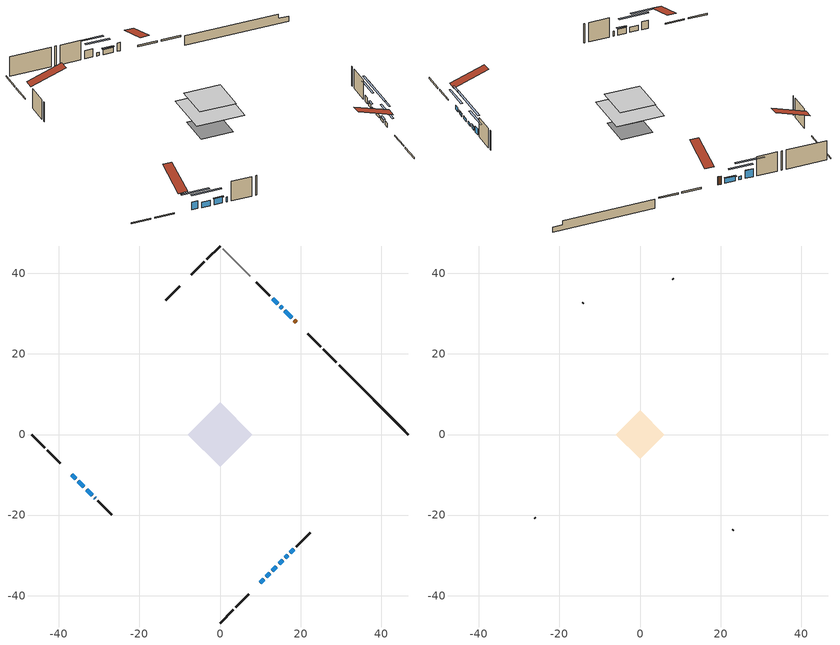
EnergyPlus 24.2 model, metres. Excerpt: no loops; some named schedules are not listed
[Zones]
conditioned space
 floor outside (Floor1 construction): -2.69,0 0,2.69 2.69,0 0,-2.69 z0.61
 floor adiabatic (AdiabaticFloorConstruction): -8.01,0 0,8.01 8.01,0 0,-8.01 z3.05
 floor foundation (Slab1 construction): -5.33,0 0,5.33 5.33,0 0,-5.33 z-1.71
 wall outside (RimJoist1 construction): 0,-46.8 3.23,-43.57 / -46.8,0 -43.57,-3.23 / 0,46.8 -3.23,43.57 / 28.92,17.88 25.69,21.11 z0.61:0.91
 wall outside (RimJoist2 construction): 3.89,-42.91 7.11,-39.69 / -42.91,-3.89 -39.69,-7.11 / -3.89,42.91 -7.11,39.69 / 25.04,21.76 21.81,24.99 z0.61:0.91
 wall outside (AdiabaticWallConstruction 1): 18.96,27.84 18.44,28.36 z0.61:2.64
 wall outside (AdiabaticWallConstruction): 17.78,29.02 16.09,30.71 z0.61:1.81; 9.96,-36.84 10.81,-35.99 z0.61:1.63; -36.84,-9.96 -35.8,-11 z0.61:2.57; 11.46,-35.34 12.33,-34.47 / 12.98,-33.82 14.01,-32.79 / 14.66,-32.14 15.53,-31.27 z0.61:1.27; 16.18,-30.62 16.79,-30.01 / 15.44,31.36 15,31.8 z0.61:1.47; -35.14,-11.66 -33.78,-13.02 z0.61:1.91; -33.12,-13.68 -31.76,-15.05 z0.61:2.08; -31.1,-15.7 -30.95,-15.85 z0.61:1.83; 14.35,32.45 13.06,33.74 z0.61:2.64; 17.45,-29.35 18.26,-28.54 z0.61:2.11
 wall outside (Wall1 construction): 18.91,-27.89 22.37,-24.44 / -30.3,-16.5 -26.85,-19.95 / -9.96,36.84 -13.41,33.39 / 12.4,34.4 8.95,37.85 z0.61:5.49
 wall foundation (FoundationWall1 construction): 29.58,17.22,-1.71 29.58,17.22,0.61 45.08,1.72,0.61 45.08,1.72,-0.45 46.8,0,-0.45 46.8,0,-1.71
 wall adiabatic (Wall4 construction): 7.45,39.35 0.66,46.14 z0.61:5.49
 window (WindowConstruction): 17.78,29.02 16.09,30.71 z0.61:1.8
 window (WindowConstruction 7): 9.96,-36.84 10.81,-35.99 z0.61:1.62
 window (WindowConstruction 8): -36.84,-9.96 -35.8,-11 z0.61:2.57
 window (WindowConstruction 10): 11.46,-35.34 12.33,-34.48 z0.61:1.27
 window (WindowConstruction 11): 12.98,-33.82 14.01,-32.79 z0.61:1.27
 window (WindowConstruction 12): 14.66,-32.14 15.53,-31.28 z0.61:1.27
 window (WindowConstruction 1): 16.18,-30.62 16.79,-30.01 z0.61:1.47
 window (WindowConstruction 2): -35.14,-11.66 -33.78,-13.02 z0.61:1.91
 window (WindowConstruction 3): -33.12,-13.68 -31.76,-15.04 z0.61:2.08
 window (WindowConstruction 9): -31.1,-15.7 -30.95,-15.85 z0.61:1.83
 window (WindowConstruction 4): 15.44,31.36 15.01,31.79 z0.61:1.47
 window (WindowConstruction 5): 14.35,32.45 13.06,33.74 z0.61:2.64
 window (WindowConstruction 6): 17.45,-29.35 18.26,-28.54 z0.61:2.11
 door (Door): 18.96,27.84 18.44,28.36 z0.61:2.64
 ceiling adiabatic (AdiabaticFloorConstruction): 0,-8.01 8.01,0 0,8.01 -8.01,0 z3.05
attic - vented
 floor to conditioned space (Floor2 construction Reversed): -5.98,0 0,5.98 5.98,0 0,-5.98 z5.49
 wall outside (Wall3 construction): 23.02,-23.78 23.2,-23.6 / -26.19,-20.61 -26.01,-20.79 / -14.07,32.73 -14.25,32.55 / 8.29,38.51 8.11,38.69 z0.61:5.49
 roof outside (Roof1 construction): 9.3,-37.5,5.49 3.48,-31.68,8.23 1.95,-33.21,8.23 7.77,-39.03,5.49; -37.5,-9.3,5.49 -31.68,-3.48,8.23 -33.21,-1.95,8.23 -39.03,-7.77,5.49; -9.3,37.5,5.49 -3.48,31.68,8.23 -1.95,33.21,8.23 -7.77,39.03,5.49; 19.62,27.18,5.49 13.8,21.36,8.23 15.33,19.83,8.23 21.15,25.65,5.49
shading: 15.95,30.85 17.93,28.87 18.22,29.17 16.24,31.14 z2.01; 12.63,-34.17 8.14,-38.66 8.43,-38.95 12.92,-34.46 z4.2; -33.97,-12.83 -38.66,-8.14 -38.95,-8.43 -34.27,-13.12 z5.15; 12.47,-34.33 11.32,-35.48 11.61,-35.77 12.76,-34.62 z1.47; 17.51,-29.29 9.48,-37.32 9.77,-37.62 17.8,-29.58 z6.23; 19.03,-27.77 11.16,-35.64 11.45,-35.93 19.32,-28.06 z6.23; 16.93,-29.87 16.04,-30.76 16.33,-31.05 17.23,-30.16 z1.67; -31.95,-14.85 -36.96,-9.84 -37.26,-10.13 -32.24,-15.14 z4.48; -31.61,-15.19 -33.26,-13.54 -33.55,-13.83 -31.9,-15.48 z2.28; 13.18,33.62 17.26,29.54 17.55,29.83 13.47,33.91 z4.05; 11.23,35.57 16.17,30.63 16.46,30.92 11.52,35.86 z5.22; 20.08,-26.72 15.63,-31.17 15.92,-31.47 20.37,-27.01 z4.69
[Building]
Building 1: Terrain=Suburbs
[Site:Location]
Montreal Intl AP_QC: Latitude {deg}=45.47; Longitude {deg}=-73.74; Time Zone {hr}=-5; Elevation {m}=36; Keep Site Location Information=Yes
[Site:GroundTemperature:Shallow]
2.07863, -0.316383, -0.508184, 0.628371, 5.19101, 9.73239, 13.6695, 16.1636, 16.3755, 14.347, 10.5102, 6.10817
[Site:WaterMainsTemperature]
Calculation Method=Schedule; Temperature Schedule=mains temperature schedule
[Material] Roughness=Rough; Thermal Absorptance=0.9
Name | Thickness {m} | Conductivity {W/m-K} | Density {kg/m3} | Specific Heat {J/kg-K} | Solar Absorptance | Visible Absorptance
asphalt or fiberglass shingles | 0.00635 | 0.162714 | 1121.4 | 1465.45 | 0.4 | 0.4
ceiling loosefill ins | 0.0846667 | 0.0480833 | 16.02 | 1046.75 | 0.7 | 0.7
ceiling stud and cavity | 0.1397 | 0.104943 | 65.682 | 1177.47 | 0.7 | 0.7
concrete 4.0 in. | 0.1016 | 1.803125 | 2242.8 | 837.4 | 0.7 | 0.7
concrete 8.0 in. | 0.2032 | 1.803125 | 2242.8 | 837.4 | 0.7 | 0.7
door material | 0.04445 | 0.0451087 | 512.64 | 1214.23 | 0.7 | 0.7
exterior vertical ins | 0.0975099 | 0.029427 | 32.04 | 1214.23 | 0.7 | 0.7
floor covering | 0.0127 | 0.0433444 | 54.468 | 1339.84 | 0.6 | 0.6
floor rigid ins; rim joist rigid ins; wall rigid ins | 0.051816 | 0.029427 | 32.04 | 1214.23 | 0.7 | 0.7
floor rigid ins 1; wall rigid ins 2 | 0.512978 | 0.029427 | 32.04 | 1214.23 | 0.7 | 0.7
floor stud and cavity | 0.1397 | 0.0776907 | 92.3553 | 1139.71 | 0.7 | 0.7
floor stud and cavity 1 | 0.1397 | 1.75129 | 37.0049 | 1207.88 | 0.7 | 0.7
furniture material conditioned space 1 | 0.1524 | 0.115458 | 640.8 | 1214.23 | 0.6 | 0.6
gypsum board | 0.0127 | 0.160291 | 801 | 837.4 | 0.6 | 0.6
gypsum board 1 | 0.0127 | 0.160291 | 801 | 837.4 | 0.7 | 0.7
osb sheathing 0.5 in. | 0.0127 | 0.115458 | 512.64 | 1214.23 | 0.7 | 0.7
osb sheathing 0.75 in. | 0.01905 | 0.115458 | 512.64 | 1214.23 | 0.7 | 0.7
osb sheathing 2.0 in. | 0.0508 | 0.115458 | 512.64 | 1214.23 | 0.7 | 0.7
rim joist stud and cavity | 0.0508 | 0.270689 | 125.044 | 1163.47 | 0.6 | 0.6
rim joist stud and cavity 1 | 0.0508 | 0.0344856 | 125.044 | 1163.47 | 0.6 | 0.6
wall rigid ins 1 | 0.051816 | 0.029427 | 32.04 | 1214.23 | 0.4 | 0.4
wall stud and cavity | 0.1397 | 0.175142 | 139.0536 | 1170.24 | 0.7 | 0.7
wall stud and cavity 1 | 0.0889 | 6.9971 | 50.32683 | 1063.81 | 0.6 | 0.6
wall stud and cavity 2 | 0.1397 | 0.145431 | 139.0536 | 1170.24 | 0.7 | 0.7
wall stud and cavity 3 | 0.0889 | 0.380278 | 52.3479 | 1209.89 | 0.7 | 0.7
wall stud and cavity 4 | 0.0889 | 0.391764 | 83.0341 | 1211.67 | 0.7 | 0.7
wood siding | 0.0254 | 0.102417 | 544.68 | 1172.36 | 0.4 | 0.4
wood siding 1 | 0.00254 | 0.102417 | 544.68 | 1172.36 | 0.4 | 0.4
wood siding 2; wood siding 3; wood siding 4 | 0.0254 | 0.102417 | 544.68 | 1172.36 | 0.7 | 0.7
[WindowMaterial:SimpleGlazingSystem]
Name | U-Factor {W/m2-K} | Solar Heat Gain Coefficient
WindowMaterial | 2.27631 | 0.37
WindowMaterial 1 | 2.44381 | 0.33
WindowMaterial 10 | 2.393277 | 0.34
WindowMaterial 11 | 2.35523 | 0.35
WindowMaterial 2 | 1.67955 | 0.42
WindowMaterial 3 | 1.66252 | 0.42
WindowMaterial 4 | 2.51195 | 0.31
WindowMaterial 5 | 2.97584 | 0.59
WindowMaterial 6 | 2.21896 | 0.39
WindowMaterial 7 | 2.303 | 0.36
WindowMaterial 8 | 1.66138 | 0.42
WindowMaterial 9 | 2.73225 | 0.54
[Construction]
AdiabaticFloorConstruction: floor stud and cavity 1, floor rigid ins 1, osb sheathing 0.75 in., floor covering
AdiabaticWallConstruction: wood siding 3, wall rigid ins 2, wall stud and cavity 3, gypsum board
AdiabaticWallConstruction 1: wood siding 4, wall rigid ins 2, wall stud and cavity 3, gypsum board
Door: door material
Floor1 construction: floor stud and cavity, floor rigid ins, osb sheathing 0.75 in., floor covering
Floor2 construction Reversed: gypsum board, ceiling stud and cavity, ceiling loosefill ins
FoundationWall1 construction: concrete 8.0 in., gypsum board 1
furniture construction conditioned space 1: furniture material conditioned space 1
PartitionWallConstruction: gypsum board, wall stud and cavity 4, gypsum board
RimJoist1 construction: wood siding 2, rim joist rigid ins, osb sheathing 2.0 in., rim joist stud and cavity
RimJoist2 construction: wood siding 2, rim joist rigid ins, osb sheathing 2.0 in., rim joist stud and cavity 1
Roof1 construction: asphalt or fiberglass shingles
Slab1 construction: concrete 4.0 in.
Wall1 construction: wood siding, wall rigid ins, osb sheathing 0.5 in., wall stud and cavity, gypsum board
Wall3 construction: wood siding 1, wall stud and cavity 1
Wall4 construction: wall rigid ins 1, osb sheathing 0.5 in., wall stud and cavity 2, gypsum board
WindowConstruction: WindowMaterial
WindowConstruction 1: WindowMaterial 1
WindowConstruction 10; WindowConstruction 12: WindowMaterial 10
WindowConstruction 11: WindowMaterial 11
WindowConstruction 2: WindowMaterial 2
WindowConstruction 3: WindowMaterial 3
WindowConstruction 4: WindowMaterial 4
WindowConstruction 5: WindowMaterial 5
WindowConstruction 6: WindowMaterial 6
WindowConstruction 7: WindowMaterial 7
WindowConstruction 8: WindowMaterial 8
WindowConstruction 9: WindowMaterial 9
[Zone] Multiplier=1; Part of Total Floor Area=Yes
Name | Volume {m3}
attic - vented | 31.8044
conditioned space | 466.3
[Space]
Name | Zone | Volume {m3}
attic - vented 1 | attic - vented | 31.8044
conditioned space 1 | conditioned space | 466.3
[ZoneInfiltration:EffectiveLeakageArea]
infil attic - vented 1: Zone or Space=attic - vented 1; Schedule=Always On Discrete; Effective Air Leakage Area {cm2}=2856.4; Stack Coefficient=0.000529908; Wind Coefficient=1.55532e-05
[ZoneMixing]
whole house fan mix: Zone or Space=attic - vented; Schedule=Always On Continuous; Design Flow Rate Calculation Method=Flow/Zone; Design Flow Rate {m3/s}=0; Source Zone or Space=conditioned space
[SurfaceProperty:ExposedFoundationPerimeter]
Slab1: Exposed Perimeter Calculation Method=TotalExposedPerimeter; Total Exposed Perimeter {m}=24.354
[InternalMass] Zone or ZoneList=conditioned space; Space or SpaceList=conditioned space 1
Name | Construction | Surface Area {m2}
furniture mass conditioned space 1 | furniture construction conditioned space 1 | 79.8881
partition wall mass | PartitionWallConstruction | 199.72
[Lights]
interior lighting: Zone or ZoneList or Space or SpaceList=conditioned space 1; Schedule=interior lighting schedule; Design Level Calculation Method=LightingLevel; Lighting Level {W}=343.2; Return Air Fraction=0; Fraction Radiant=0.6; Fraction Visible=0.2; Fraction Replaceable=1
[People]
occupants: Zone or ZoneList or Space or SpaceList=conditioned space 1; Number of People Schedule=occupants schedule; Number of People Calculation Method=People; Number of People=3; Fraction Radiant=0.314171; Sensible Heat Fraction=0.56303; Activity Level Schedule=occupants activity schedule; Carbon Dioxide Generation Rate {m3/s-W}=0; Enable ASHRAE 55 Comfort Warnings=No; Mean Radiant Temperature Calculation Type=EnclosureAveraged
[ElectricEquipment] Zone or ZoneList or Space or SpaceList=conditioned space 1; Design Level Calculation Method=EquipmentLevel
Name | Schedule | Design Level {W} | Fraction Latent | Fraction Radiant | Fraction Lost
clothes dryer | clothes dryer schedule | 140.772 | 0.015 | 0.081 | 0.85
clothes washer | clothes washer schedule | 32.1985 | 0.03 | 0.162 | 0.7
cooking range | cooking range schedule | 208.969 | 0.08 | 0.432 | 0.2
dishwasher | dishwasher schedule | 66.8632 | 0.3 | 0.18 | 0.4
fridge | fridge schedule | 72.9452 | 0 | 0.6 | 0
mech vent bath fan 0 | mech vent bath fan 0 schedule | 50.2 | 0 | 0 | 1
mech vent house fan | mech vent house fan schedule | 0.95 | 0 | 0 | 1
mech vent house fan cfis | mech vent house fan cfis schedule | 0 | 0 | 0 | 0
mech vent range fan 0 | mech vent range fan 0 schedule | 57 | 0 | 0 | 1
misc plug loads | misc plug loads schedule | 494.7 | 0.045 | 0.513 | 0.1
whole house fan | Always On Discrete | 0 | 0 | 0 | 1
[OtherEquipment] Zone or ZoneList or Space or SpaceList=conditioned space 1; Design Level Calculation Method=EquipmentLevel
Name | Fuel Type | Schedule | Design Level {W} | Fraction Latent | Fraction Radiant | Fraction Lost
clothes dryer 1 | Electricity | clothes dryer schedule | 0 | 0.015 | 0.081 | 0.85
cooking range 1 | Electricity | cooking range schedule | 0 | 0.08 | 0.432 | 0.2
general water use latent | None | general water use schedule | 59.3978 | 1 | 0 | 0
general water use sensible | None | general water use schedule | -58.539 | 0 | 0.6 | 0
mech vent house fan latent load | None | Always On Discrete | 0 | 1 | 0 | 0
mech vent house fan sensible load | None | Always On Discrete | 0 | 0 | 0 | 0
water heater energy adjustment1 | Electricity | Always On Discrete | 0.01 | 0 | 0 | 1
[ZoneInfiltration:DesignFlowRate] Zone or ZoneList or Space or SpaceList=conditioned space 1; Schedule=Always On Discrete; Design Flow Rate Calculation Method=Flow/Zone; Design Flow Rate {m3/s}=0
infil flow; natural vent flow; whole house fan flow
[Foundation:Kiva]
Foundation Kiva 1: Initial Indoor Air Temperature {C}=18; Wall Height Above Grade {m}=0.609996; Wall Depth Below Slab {m}=0.2032; Custom Block Material Name 1=exterior vertical ins; Custom Block Depth 1 {m}=2.31999; Custom Block X Position 1 {m}=0.2159; Custom Block Z Position 1 {m}=0
[Foundation:Kiva:Settings]
Soil Conductivity {W/m-K}=0.849921; Soil Density {kg/m3}=1842.3; Soil Specific Heat {J/kg-K}=418.7; Ground Solar Absorptivity=0.9; Ground Thermal Absorptivity=0.9; Ground Surface Roughness {m}=0.03; Far-Field Width {m}=40; Deep-Ground Boundary Condition=ZeroFlux; Deep-Ground Depth {m}=40; Minimum Cell Dimension {m}=0.2; Maximum Cell Growth Coefficient=3; Simulation Timestep=Timestep
[Exterior:Lights]
exterior lighting: Schedule=exterior lighting schedule; Design Level {W}=75.6
[Schedule:Constant]
Name | Hourly Value
Always On Continuous; mech vent house fan schedule; mech vent house fan cfis schedule; Always On Discrete | 1
occupants activity schedule | 117.228
fridge schedule | 0
[Schedule:Week:Daily]
interior lighting schedule Week Rule - Jan1-Jan27: interior lighting schedule day, interior lighting schedule day, interior lighting schedule day, interior lighting schedule day, interior lighting schedule day, interior lighting schedule day, interior lighting schedule day, interior lighting schedule default day, interior lighting schedule default day, interior lighting schedule default day, interior lighting schedule default day, interior lighting schedule default day
interior lighting schedule Week Rule - Jan28-Feb3: interior lighting schedule day, interior lighting schedule day, interior lighting schedule day, interior lighting schedule day, interior lighting schedule day 1, interior lighting schedule day 1, interior lighting schedule day 1, interior lighting schedule default day, interior lighting schedule default day, interior lighting schedule default day, interior lighting schedule default day, interior lighting schedule default day
interior lighting schedule Week Rule - Feb4-Feb24: interior lighting schedule day 1, interior lighting schedule day 1, interior lighting schedule day 1, interior lighting schedule day 1, interior lighting schedule day 1, interior lighting schedule day 1, interior lighting schedule day 1, interior lighting schedule default day, interior lighting schedule default day, interior lighting schedule default day, interior lighting schedule default day, interior lighting schedule default day
interior lighting schedule Week Rule - Feb25-Mar3: interior lighting schedule day 1, interior lighting schedule day 1, interior lighting schedule day 1, interior lighting schedule day 1, interior lighting schedule day 2, interior lighting schedule day 2, interior lighting schedule day 2, interior lighting schedule default day, interior lighting schedule default day, interior lighting schedule default day, interior lighting schedule default day, interior lighting schedule default day
interior lighting schedule Week Rule - Mar4-Mar31: interior lighting schedule day 2, interior lighting schedule day 2, interior lighting schedule day 2, interior lighting schedule day 2, interior lighting schedule day 2, interior lighting schedule day 2, interior lighting schedule day 2, interior lighting schedule default day, interior lighting schedule default day, interior lighting schedule default day, interior lighting schedule default day, interior lighting schedule default day
interior lighting schedule Week Rule - Apr1-Apr28: interior lighting schedule day 3, interior lighting schedule day 3, interior lighting schedule day 3, interior lighting schedule day 3, interior lighting schedule day 3, interior lighting schedule day 3, interior lighting schedule day 3, interior lighting schedule default day, interior lighting schedule default day, interior lighting schedule default day, interior lighting schedule default day, interior lighting schedule default day
interior lighting schedule Week Rule - Apr29-May5: interior lighting schedule day 3, interior lighting schedule day 3, interior lighting schedule day 4, interior lighting schedule day 4, interior lighting schedule day 4, interior lighting schedule day 4, interior lighting schedule day 4, interior lighting schedule default day, interior lighting schedule default day, interior lighting schedule default day, interior lighting schedule default day, interior lighting schedule default day
interior lighting schedule Week Rule - May6-May26: interior lighting schedule day 4, interior lighting schedule day 4, interior lighting schedule day 4, interior lighting schedule day 4, interior lighting schedule day 4, interior lighting schedule day 4, interior lighting schedule day 4, interior lighting schedule default day, interior lighting schedule default day, interior lighting schedule default day, interior lighting schedule default day, interior lighting schedule default day
interior lighting schedule Week Rule - May27-Jun2: interior lighting schedule day 4, interior lighting schedule day 4, interior lighting schedule day 4, interior lighting schedule day 4, interior lighting schedule day 4, interior lighting schedule day 5, interior lighting schedule day 5, interior lighting schedule default day, interior lighting schedule default day, interior lighting schedule default day, interior lighting schedule default day, interior lighting schedule default day
interior lighting schedule Week Rule - Jun3-Jun30: interior lighting schedule day 5, interior lighting schedule day 5, interior lighting schedule day 5, interior lighting schedule day 5, interior lighting schedule day 5, interior lighting schedule day 5, interior lighting schedule day 5, interior lighting schedule default day, interior lighting schedule default day, interior lighting schedule default day, interior lighting schedule default day, interior lighting schedule default day
interior lighting schedule Week Rule - Jul1-Jul28: interior lighting schedule day 6, interior lighting schedule day 6, interior lighting schedule day 6, interior lighting schedule day 6, interior lighting schedule day 6, interior lighting schedule day 6, interior lighting schedule day 6, interior lighting schedule default day, interior lighting schedule default day, interior lighting schedule default day, interior lighting schedule default day, interior lighting schedule default day
interior lighting schedule Week Rule - Jul29-Aug4: interior lighting schedule day 6, interior lighting schedule day 6, interior lighting schedule day 6, interior lighting schedule day 7, interior lighting schedule day 7, interior lighting schedule day 7, interior lighting schedule day 7, interior lighting schedule default day, interior lighting schedule default day, interior lighting schedule default day, interior lighting schedule default day, interior lighting schedule default day
interior lighting schedule Week Rule - Aug5-Aug25: interior lighting schedule day 7, interior lighting schedule day 7, interior lighting schedule day 7, interior lighting schedule day 7, interior lighting schedule day 7, interior lighting schedule day 7, interior lighting schedule day 7, interior lighting schedule default day, interior lighting schedule default day, interior lighting schedule default day, interior lighting schedule default day, interior lighting schedule default day
interior lighting schedule Week Rule - Aug26-Sep1: interior lighting schedule day 7, interior lighting schedule day 7, interior lighting schedule day 7, interior lighting schedule day 7, interior lighting schedule day 7, interior lighting schedule day 7, interior lighting schedule day 8, interior lighting schedule default day, interior lighting schedule default day, interior lighting schedule default day, interior lighting schedule default day, interior lighting schedule default day
interior lighting schedule Week Rule - Sep2-Sep29: interior lighting schedule day 8, interior lighting schedule day 8, interior lighting schedule day 8, interior lighting schedule day 8, interior lighting schedule day 8, interior lighting schedule day 8, interior lighting schedule day 8, interior lighting schedule default day, interior lighting schedule default day, interior lighting schedule default day, interior lighting schedule default day, interior lighting schedule default day
interior lighting schedule Week Rule - Sep30-Oct6: interior lighting schedule day 8, interior lighting schedule day 9, interior lighting schedule day 9, interior lighting schedule day 9, interior lighting schedule day 9, interior lighting schedule day 9, interior lighting schedule day 9, interior lighting schedule default day, interior lighting schedule default day, interior lighting schedule default day, interior lighting schedule default day, interior lighting schedule default day
interior lighting schedule Week Rule - Oct7-Oct27: interior lighting schedule day 9, interior lighting schedule day 9, interior lighting schedule day 9, interior lighting schedule day 9, interior lighting schedule day 9, interior lighting schedule day 9, interior lighting schedule day 9, interior lighting schedule default day, interior lighting schedule default day, interior lighting schedule default day, interior lighting schedule default day, interior lighting schedule default day
interior lighting schedule Week Rule - Oct28-Nov3: interior lighting schedule day 9, interior lighting schedule day 9, interior lighting schedule day 9, interior lighting schedule day 9, interior lighting schedule day 10, interior lighting schedule day 10, interior lighting schedule day 10, interior lighting schedule default day, interior lighting schedule default day, interior lighting schedule default day, interior lighting schedule default day, interior lighting schedule default day
interior lighting schedule Week Rule - Nov4-Nov24: interior lighting schedule day 10, interior lighting schedule day 10, interior lighting schedule day 10, interior lighting schedule day 10, interior lighting schedule day 10, interior lighting schedule day 10, interior lighting schedule day 10, interior lighting schedule default day, interior lighting schedule default day, interior lighting schedule default day, interior lighting schedule default day, interior lighting schedule default day
interior lighting schedule Week Rule - Nov25-Dec1: interior lighting schedule day 10, interior lighting schedule day 10, interior lighting schedule day 10, interior lighting schedule day 10, interior lighting schedule day 10, interior lighting schedule day 10, interior lighting schedule day 11, interior lighting schedule default day, interior lighting schedule default day, interior lighting schedule default day, interior lighting schedule default day, interior lighting schedule default day
interior lighting schedule Week Rule - Dec2-Dec31: interior lighting schedule day 11, interior lighting schedule day 11, interior lighting schedule day 11, interior lighting schedule day 11, interior lighting schedule day 11, interior lighting schedule day 11, interior lighting schedule day 11, interior lighting schedule default day, interior lighting schedule default day, interior lighting schedule default day, interior lighting schedule default day, interior lighting schedule default day
occupants schedule Week Rule - Jan1-Dec31: occupants schedule day, occupants schedule day, occupants schedule day, occupants schedule day, occupants schedule day, occupants schedule day, occupants schedule day, occupants schedule default day, occupants schedule default day, occupants schedule default day, occupants schedule default day, occupants schedule default day
clothes dryer schedule Week Rule - Jan1-Dec31: clothes dryer schedule day, clothes dryer schedule day, clothes dryer schedule day, clothes dryer schedule day, clothes dryer schedule day, clothes dryer schedule day, clothes dryer schedule day, clothes dryer schedule default day, clothes dryer schedule default day, clothes dryer schedule default day, clothes dryer schedule default day, clothes dryer schedule default day
clothes washer schedule Week Rule - Jan1-Dec31: clothes washer schedule day, clothes washer schedule day, clothes washer schedule day, clothes washer schedule day, clothes washer schedule day, clothes washer schedule day, clothes washer schedule day, clothes washer schedule default day, clothes washer schedule default day, clothes washer schedule default day, clothes washer schedule default day, clothes washer schedule default day
cooking range schedule Week Rule - Jan1-Dec31: cooking range schedule day, cooking range schedule day, cooking range schedule day, cooking range schedule day, cooking range schedule day, cooking range schedule day, cooking range schedule day, cooking range schedule default day, cooking range schedule default day, cooking range schedule default day, cooking range schedule default day, cooking range schedule default day
dishwasher schedule Week Rule - Jan1-Dec31: dishwasher schedule day, dishwasher schedule day, dishwasher schedule day, dishwasher schedule day, dishwasher schedule day, dishwasher schedule day, dishwasher schedule day, dishwasher schedule default day, dishwasher schedule default day, dishwasher schedule default day, dishwasher schedule default day, dishwasher schedule default day
mech vent bath fan 0 schedule Week Rule - Jan1-Dec31: mech vent bath fan 0 schedule day, mech vent bath fan 0 schedule day, mech vent bath fan 0 schedule day, mech vent bath fan 0 schedule day, mech vent bath fan 0 schedule day, mech vent bath fan 0 schedule day, mech vent bath fan 0 schedule day, mech vent bath fan 0 schedule default day, mech vent bath fan 0 schedule default day, mech vent bath fan 0 schedule default day, mech vent bath fan 0 schedule default day, mech vent bath fan 0 schedule default day
mech vent range fan 0 schedule Week Rule - Jan1-Dec31: mech vent range fan 0 schedule day, mech vent range fan 0 schedule day, mech vent range fan 0 schedule day, mech vent range fan 0 schedule day, mech vent range fan 0 schedule day, mech vent range fan 0 schedule day, mech vent range fan 0 schedule day, mech vent range fan 0 schedule default day, mech vent range fan 0 schedule default day, mech vent range fan 0 schedule default day, mech vent range fan 0 schedule default day, mech vent range fan 0 schedule default day
misc plug loads schedule Week Rule - Jan1-Dec31: misc plug loads schedule day, misc plug loads schedule day, misc plug loads schedule day, misc plug loads schedule day, misc plug loads schedule day, misc plug loads schedule day, misc plug loads schedule day, misc plug loads schedule default day, misc plug loads schedule default day, misc plug loads schedule default day, misc plug loads schedule default day, misc plug loads schedule default day
general water use schedule Week Rule - Jan1-Dec31: general water use schedule day, general water use schedule day, general water use schedule day, general water use schedule day, general water use schedule day, general water use schedule day, general water use schedule day, general water use schedule default day, general water use schedule default day, general water use schedule default day, general water use schedule default day, general water use schedule default day
exterior lighting schedule Week Rule - Jan1-Jan27: exterior lighting schedule day, exterior lighting schedule day, exterior lighting schedule day, exterior lighting schedule day, exterior lighting schedule day, exterior lighting schedule day, exterior lighting schedule day, exterior lighting schedule default day, exterior lighting schedule default day, exterior lighting schedule default day, exterior lighting schedule default day, exterior lighting schedule default day
exterior lighting schedule Week Rule - Jan28-Feb3: exterior lighting schedule day, exterior lighting schedule day, exterior lighting schedule day, exterior lighting schedule day, exterior lighting schedule day 1, exterior lighting schedule day 1, exterior lighting schedule day 1, exterior lighting schedule default day, exterior lighting schedule default day, exterior lighting schedule default day, exterior lighting schedule default day, exterior lighting schedule default day
exterior lighting schedule Week Rule - Feb4-Feb24: exterior lighting schedule day 1, exterior lighting schedule day 1, exterior lighting schedule day 1, exterior lighting schedule day 1, exterior lighting schedule day 1, exterior lighting schedule day 1, exterior lighting schedule day 1, exterior lighting schedule default day, exterior lighting schedule default day, exterior lighting schedule default day, exterior lighting schedule default day, exterior lighting schedule default day
exterior lighting schedule Week Rule - Feb25-Mar3: exterior lighting schedule day 1, exterior lighting schedule day 1, exterior lighting schedule day 1, exterior lighting schedule day 1, exterior lighting schedule day 2, exterior lighting schedule day 2, exterior lighting schedule day 2, exterior lighting schedule default day, exterior lighting schedule default day, exterior lighting schedule default day, exterior lighting schedule default day, exterior lighting schedule default day
exterior lighting schedule Week Rule - Mar4-Mar31: exterior lighting schedule day 2, exterior lighting schedule day 2, exterior lighting schedule day 2, exterior lighting schedule day 2, exterior lighting schedule day 2, exterior lighting schedule day 2, exterior lighting schedule day 2, exterior lighting schedule default day, exterior lighting schedule default day, exterior lighting schedule default day, exterior lighting schedule default day, exterior lighting schedule default day
exterior lighting schedule Week Rule - Apr1-Apr28: exterior lighting schedule day 3, exterior lighting schedule day 3, exterior lighting schedule day 3, exterior lighting schedule day 3, exterior lighting schedule day 3, exterior lighting schedule day 3, exterior lighting schedule day 3, exterior lighting schedule default day, exterior lighting schedule default day, exterior lighting schedule default day, exterior lighting schedule default day, exterior lighting schedule default day
exterior lighting schedule Week Rule - Apr29-May5: exterior lighting schedule day 3, exterior lighting schedule day 3, exterior lighting schedule day 4, exterior lighting schedule day 4, exterior lighting schedule day 4, exterior lighting schedule day 4, exterior lighting schedule day 4, exterior lighting schedule default day, exterior lighting schedule default day, exterior lighting schedule default day, exterior lighting schedule default day, exterior lighting schedule default day
exterior lighting schedule Week Rule - May6-May26: exterior lighting schedule day 4, exterior lighting schedule day 4, exterior lighting schedule day 4, exterior lighting schedule day 4, exterior lighting schedule day 4, exterior lighting schedule day 4, exterior lighting schedule day 4, exterior lighting schedule default day, exterior lighting schedule default day, exterior lighting schedule default day, exterior lighting schedule default day, exterior lighting schedule default day
exterior lighting schedule Week Rule - May27-Jun2: exterior lighting schedule day 4, exterior lighting schedule day 4, exterior lighting schedule day 4, exterior lighting schedule day 4, exterior lighting schedule day 4, exterior lighting schedule day 5, exterior lighting schedule day 5, exterior lighting schedule default day, exterior lighting schedule default day, exterior lighting schedule default day, exterior lighting schedule default day, exterior lighting schedule default day
exterior lighting schedule Week Rule - Jun3-Jun30: exterior lighting schedule day 5, exterior lighting schedule day 5, exterior lighting schedule day 5, exterior lighting schedule day 5, exterior lighting schedule day 5, exterior lighting schedule day 5, exterior lighting schedule day 5, exterior lighting schedule default day, exterior lighting schedule default day, exterior lighting schedule default day, exterior lighting schedule default day, exterior lighting schedule default day
exterior lighting schedule Week Rule - Jul1-Jul28: exterior lighting schedule day 6, exterior lighting schedule day 6, exterior lighting schedule day 6, exterior lighting schedule day 6, exterior lighting schedule day 6, exterior lighting schedule day 6, exterior lighting schedule day 6, exterior lighting schedule default day, exterior lighting schedule default day, exterior lighting schedule default day, exterior lighting schedule default day, exterior lighting schedule default day
exterior lighting schedule Week Rule - Jul29-Aug4: exterior lighting schedule day 6, exterior lighting schedule day 6, exterior lighting schedule day 6, exterior lighting schedule day 7, exterior lighting schedule day 7, exterior lighting schedule day 7, exterior lighting schedule day 7, exterior lighting schedule default day, exterior lighting schedule default day, exterior lighting schedule default day, exterior lighting schedule default day, exterior lighting schedule default day
exterior lighting schedule Week Rule - Aug5-Aug25: exterior lighting schedule day 7, exterior lighting schedule day 7, exterior lighting schedule day 7, exterior lighting schedule day 7, exterior lighting schedule day 7, exterior lighting schedule day 7, exterior lighting schedule day 7, exterior lighting schedule default day, exterior lighting schedule default day, exterior lighting schedule default day, exterior lighting schedule default day, exterior lighting schedule default day
exterior lighting schedule Week Rule - Aug26-Sep1: exterior lighting schedule day 7, exterior lighting schedule day 7, exterior lighting schedule day 7, exterior lighting schedule day 7, exterior lighting schedule day 7, exterior lighting schedule day 7, exterior lighting schedule day 8, exterior lighting schedule default day, exterior lighting schedule default day, exterior lighting schedule default day, exterior lighting schedule default day, exterior lighting schedule default day
exterior lighting schedule Week Rule - Sep2-Sep29: exterior lighting schedule day 8, exterior lighting schedule day 8, exterior lighting schedule day 8, exterior lighting schedule day 8, exterior lighting schedule day 8, exterior lighting schedule day 8, exterior lighting schedule day 8, exterior lighting schedule default day, exterior lighting schedule default day, exterior lighting schedule default day, exterior lighting schedule default day, exterior lighting schedule default day
[Schedule:Year]
interior lighting schedule: interior lighting schedule Week Rule - Jan1-Jan27, 1, 1, 1, 27, interior lighting schedule Week Rule - Jan28-Feb3, 1, 28, 2, 3, interior lighting schedule Week Rule - Feb4-Feb24, 2, 4, 2, 24, interior lighting schedule Week Rule - Feb25-Mar3, 2, 25, 3, 3, interior lighting schedule Week Rule - Mar4-Mar31, 3, 4, 3, 31, interior lighting schedule Week Rule - Apr1-Apr28, 4, 1, 4, 28, interior lighting schedule Week Rule - Apr29-May5, 4, 29, 5, 5, interior lighting schedule Week Rule - May6-May26, 5, 6, 5, 26, interior lighting schedule Week Rule - May27-Jun2, 5, 27, 6, 2, interior lighting schedule Week Rule - Jun3-Jun30, 6, 3, 6, 30, interior lighting schedule Week Rule - Jul1-Jul28, 7, 1, 7, 28, interior lighting schedule Week Rule - Jul29-Aug4, 7, 29, 8, 4, interior lighting schedule Week Rule - Aug5-Aug25, 8, 5, 8, 25, interior lighting schedule Week Rule - Aug26-Sep1, 8, 26, 9, 1, interior lighting schedule Week Rule - Sep2-Sep29, 9, 2, 9, 29, interior lighting schedule Week Rule - Sep30-Oct6, 9, 30, 10, 6, interior lighting schedule Week Rule - Oct7-Oct27, 10, 7, 10, 27, interior lighting schedule Week Rule - Oct28-Nov3, 10, 28, 11, 3, interior lighting schedule Week Rule - Nov4-Nov24, 11, 4, 11, 24, interior lighting schedule Week Rule - Nov25-Dec1, 11, 25, 12, 1, interior lighting schedule Week Rule - Dec2-Dec31, 12, 2, 12, 31
occupants schedule: occupants schedule Week Rule - Jan1-Dec31, 1, 1, 12, 31
clothes dryer schedule: clothes dryer schedule Week Rule - Jan1-Dec31, 1, 1, 12, 31
clothes washer schedule: clothes washer schedule Week Rule - Jan1-Dec31, 1, 1, 12, 31
cooking range schedule: cooking range schedule Week Rule - Jan1-Dec31, 1, 1, 12, 31
dishwasher schedule: dishwasher schedule Week Rule - Jan1-Dec31, 1, 1, 12, 31
mech vent bath fan 0 schedule: mech vent bath fan 0 schedule Week Rule - Jan1-Dec31, 1, 1, 12, 31
mech vent range fan 0 schedule: mech vent range fan 0 schedule Week Rule - Jan1-Dec31, 1, 1, 12, 31
misc plug loads schedule: misc plug loads schedule Week Rule - Jan1-Dec31, 1, 1, 12, 31
general water use schedule: general water use schedule Week Rule - Jan1-Dec31, 1, 1, 12, 31
exterior lighting schedule: exterior lighting schedule Week Rule - Jan1-Jan27, 1, 1, 1, 27, exterior lighting schedule Week Rule - Jan28-Feb3, 1, 28, 2, 3, exterior lighting schedule Week Rule - Feb4-Feb24, 2, 4, 2, 24, exterior lighting schedule Week Rule - Feb25-Mar3, 2, 25, 3, 3, exterior lighting schedule Week Rule - Mar4-Mar31, 3, 4, 3, 31, exterior lighting schedule Week Rule - Apr1-Apr28, 4, 1, 4, 28, exterior lighting schedule Week Rule - Apr29-May5, 4, 29, 5, 5, exterior lighting schedule Week Rule - May6-May26, 5, 6, 5, 26, exterior lighting schedule Week Rule - May27-Jun2, 5, 27, 6, 2, exterior lighting schedule Week Rule - Jun3-Jun30, 6, 3, 6, 30, exterior lighting schedule Week Rule - Jul1-Jul28, 7, 1, 7, 28, exterior lighting schedule Week Rule - Jul29-Aug4, 7, 29, 8, 4, exterior lighting schedule Week Rule - Aug5-Aug25, 8, 5, 8, 25, exterior lighting schedule Week Rule - Aug26-Sep1, 8, 26, 9, 1, exterior lighting schedule Week Rule - Sep2-Sep29, 9, 2, 9, 29, exterior lighting schedule Week Rule - Sep30-Oct6, 9, 30, 10, 6, exterior lighting schedule Week Rule - Oct7-Oct27, 10, 7, 10, 27, exterior lighting schedule Week Rule - Oct28-Nov3, 10, 28, 11, 3, exterior lighting schedule Week Rule - Nov4-Nov24, 11, 4, 11, 24, exterior lighting schedule Week Rule - Nov25-Dec1, 11, 25, 12, 1, exterior lighting schedule Week Rule - Dec2-Dec31, 12, 2, 12, 31
[Schedule:Compact]
mains temperature schedule: Through: 01/01, For: AllDays, Until: 24:00, 6.56833, Through: 01/02, For: AllDays, Until: 24:00, 6.48722, Through: 01/03, For: AllDays, Until: 24:00, 6.40722, Through: 01/04, For: AllDays, Until: 24:00, 6.32889, Through: 01/05, For: AllDays, Until: 24:00, 6.25167, Through: 01/06, For: AllDays, Until: 24:00, 6.17611, Through: 01/07, For: AllDays, Until: 24:00, 6.10222, Through: 01/08, For: AllDays, Until: 24:00, 6.02944, Through: 01/09, For: AllDays, Until: 24:00, 5.95833, Through: 01/10, For: AllDays, Until: 24:00, 5.88889, Through: 01/11, For: AllDays, Until: 24:00, 5.82056, Through: 01/12, For: AllDays, Until: 24:00, 5.75444, Through: 01/13, For: AllDays, Until: 24:00, 5.68944, Through: 01/14, For: AllDays, Until: 24:00, 5.62611, Through: 01/15, For: AllDays, Until: 24:00, 5.56444, Through: 01/16, For: AllDays, Until: 24:00, 5.50444, Through: 01/17, For: AllDays, Until: 24:00, 5.44611, Through: 01/18, For: AllDays, Until: 24:00, 5.38944, Through: 01/19, For: AllDays, Until: 24:00, 5.33389, Through: 01/20, For: AllDays, Until: 24:00, 5.28111, Through: 01/21, For: AllDays, Until: 24:00, 5.22944, Through: 01/22, For: AllDays, Until: 24:00, 5.17944, Through: 01/23, For: AllDays, Until: 24:00, 5.13111, Through: 01/24, For: AllDays, Until: 24:00, 5.085, Through: 01/25, For: AllDays, Until: 24:00, 5.04056, Through: 01/26, For: AllDays, Until: 24:00, 4.99778, Through: 01/27, For: AllDays, Until: 24:00, 4.95667, Through: 01/28, For: AllDays, Until: 24:00, 4.91778, Through: 01/29, For: AllDays, Until: 24:00, 4.88056, Through: 01/30, For: AllDays, Until: 24:00, 4.845, Through: 01/31, For: AllDays, Until: 24:00, 4.81167, Through: 02/01, For: AllDays, Until: 24:00, 4.77944, Through: 02/02, For: AllDays, Until: 24:00, 4.75, Through: 02/03, For: AllDays, Until: 24:00, 4.72167, Through: 02/04, For: AllDays, Until: 24:00, 4.69611, Through: 02/05, For: AllDays, Until: 24:00, 4.67167, Through: 02/06, For: AllDays, Until: 24:00, 4.64944, Through: 02/07, For: AllDays, Until: 24:00, 4.62889, Through: 02/08, For: AllDays, Until: 24:00, 4.61056, Through: 02/09, For: AllDays, Until: 24:00, 4.59389, Through: 02/10, For: AllDays, Until: 24:00, 4.57944, Through: 02/11, For: AllDays, Until: 24:00, 4.56667, Through: 02/12, For: AllDays, Until: 24:00, 4.55611, Through: 02/13, For: AllDays, Until: 24:00, 4.54722, Through: 02/14, For: AllDays, Until: 24:00, 4.54056, Through: 02/15, For: AllDays, Until: 24:00, 4.53556, Through: 02/16, For: AllDays, Until: 24:00, 4.53278, Through: 02/17, For: AllDays, Until: 24:00, 4.53167, Through: 02/18, For: AllDays, Until: 24:00, 4.53278, Through: 02/19, For: AllDays, Until: 24:00, 4.53556, Through: 02/20, For: AllDays, Until: 24:00, 4.54056, Through: 02/21, For: AllDays, Until: 24:00, 4.54722, Through: 02/22, For: AllDays, Until: 24:00, 4.55611, Through: 02/23, For: AllDays, Until: 24:00, 4.56667, Through: 02/24, For: AllDays, Until: 24:00, 4.57944, Through: 02/25, For: AllDays, Until: 24:00, 4.59389, Through: 02/26, For: AllDays, Until: 24:00, 4.61056, Through: 02/27, For: AllDays, Until: 24:00, 4.62889, Through: 02/28, For: AllDays, Until: 24:00, 4.64889, Through: 03/01, For: AllDays, Until: 24:00, 4.67111, Through: 03/02, For: AllDays, Until: 24:00, 4.69556, Through: 03/03, For: AllDays, Until: 24:00, 4.72167, Through: 03/04, For: AllDays, Until: 24:00, 4.74944, Through: 03/05, For: AllDays, Until: 24:00, 4.77944, Through: 03/06, For: AllDays, Until: 24:00, 4.81111, Through: 03/07, For: AllDays, Until: 24:00, 4.84444, Through: 03/08, For: AllDays, Until: 24:00, 4.88, Through: 03/09, For: AllDays, Until: 24:00, 4.91722, Through: 03/10, For: AllDays, Until: 24:00, 4.95611, Through: 03/11, For: AllDays, Until: 24:00, 4.99722, Through: 03/12, For: AllDays, Until: 24:00, 5.04, Through: 03/13, For: AllDays, Until: 24:00, 5.08444, Through: 03/14, For: AllDays, Until: 24:00, 5.13056, Through: 03/15, For: AllDays, Until: 24:00, 5.17889, Through: 03/16, For: AllDays, Until: 24:00, 5.22833, Through: 03/17, For: AllDays, Until: 24:00, 5.28, Through: 03/18, For: AllDays, Until: 24:00, 5.33333, Through: 03/19, For: AllDays, Until: 24:00, 5.38833, Through: 03/20, For: AllDays, Until: 24:00, 5.445, Through: 03/21, For: AllDays, Until: 24:00, 5.50333, Through: 03/22, For: AllDays, Until: 24:00, 5.56333, Through: 03/23, For: AllDays, Until: 24:00, 5.625, Through: 03/24, For: AllDays, Until: 24:00, 5.68833, Through: 03/25, For: AllDays, Until: 24:00, 5.75333, Through: 03/26, For: AllDays, Until: 24:00, 5.81944, Through: 03/27, For: AllDays, Until: 24:00, 5.88778, Through: 03/28, For: AllDays, Until: 24:00, 5.95722, Through: 03/29, For: AllDays, Until: 24:00, 6.02833, Through: 03/30, For: AllDays, Until: 24:00, 6.10111, Through: 03/31, For: AllDays, Until: 24:00, 6.175, Through: 04/01, For: AllDays, Until: 24:00, 6.25056, Through: 04/02, For: AllDays, Until: 24:00, 6.32778, Through: 04/03, For: AllDays, Until: 24:00, 6.40611, Through: 04/04, For: AllDays, Until: 24:00, 6.48556, Through: 04/05, For: AllDays, Until: 24:00, 6.56722, Through: 04/06, For: AllDays, Until: 24:00, 6.64944, Through: 04/07, For: AllDays, Until: 24:00, 6.73333, Through: 04/08, For: AllDays, Until: 24:00, 6.81833, Through: 04/09, For: AllDays, Until: 24:00, 6.905, Through: 04/10, For: AllDays, Until: 24:00, 6.99278, Through: 04/11, For: AllDays, Until: 24:00, 7.08111, Through: 04/12, For: AllDays, Until: 24:00, 7.17167, Through: 04/13, For: AllDays, Until: 24:00, 7.26278, Through: 04/14, For: AllDays, Until: 24:00, 7.355, Through: 04/15, For: AllDays, Until: 24:00, 7.44833, Through: 04/16, For: AllDays, Until: 24:00, 7.54278, Through: 04/17, For: AllDays, Until: 24:00, 7.63889, Through: 04/18, For: AllDays, Until: 24:00, 7.735, Through: 04/19, For: AllDays, Until: 24:00, 7.83278, Through: 04/20, For: AllDays, Until: 24:00, 7.93167, Through: 04/21, For: AllDays, Until: 24:00, 8.03111, Through: 04/22, For: AllDays, Until: 24:00, 8.13167, Through: 04/23, For: AllDays, Until: 24:00, 8.23278, Through: 04/24, For: AllDays, Until: 24:00, 8.335, Through: 04/25, For: AllDays, Until: 24:00, 8.43778, Through: 04/26, For: AllDays, Until: 24:00, 8.54167, Through: 04/27, For: AllDays, Until: 24:00, 8.64611, Through: 04/28, For: AllDays, Until: 24:00, 8.75167, Through: 04/29, For: AllDays, Until: 24:00, 8.85778, Through: 04/30, For: AllDays, Until: 24:00, 8.96444, Through: 05/01, For: AllDays, Until: 24:00, 9.07167, Through: 05/02, For: AllDays, Until: 24:00, 9.17944, Through: 05/03, For: AllDays, Until: 24:00, 9.28778, Through: 05/04, For: AllDays, Until: 24:00, 9.39667, Through: 05/05, For: AllDays, Until: 24:00, 9.50667, Through: 05/06, For: AllDays, Until: 24:00, 9.61667, Through: 05/07, For: AllDays, Until: 24:00, 9.72667, Through: 05/08, For: AllDays, Until: 24:00, 9.83778, Through: 05/09, For: AllDays, Until: 24:00, 9.94889, Through: 05/10, For: AllDays, Until: 24:00, 10.0606, Through: 05/11, For: AllDays, Until: 24:00, 10.1722, Through: 05/12, For: AllDays, Until: 24:00, 10.2844, Through: 05/13, For: AllDays, Until: 24:00, 10.3967, Through: 05/14, For: AllDays, Until: 24:00, 10.5094, Through: 05/15, For: AllDays, Until: 24:00, 10.6222, Through: 05/16, For: AllDays, Until: 24:00, 10.735, Through: 05/17, For: AllDays, Until: 24:00, 10.8478, Through: 05/18, For: AllDays, Until: 24:00, 10.9611, Through: 05/19, For: AllDays, Until: 24:00, 11.0744, Through: 05/20, For: AllDays, Until: 24:00, 11.1872, Through: 05/21, For: AllDays, Until: 24:00, 11.3006, Through: 05/22, For: AllDays, Until: 24:00, 11.4133, Through: 05/23, For: AllDays, Until: 24:00, 11.5267, Through: 05/24, For: AllDays, Until: 24:00, 11.6394, Through: 05/25, For: AllDays, Until: 24:00, 11.7522, Through: 05/26, For: AllDays, Until: 24:00, 11.8644, Through: 05/27, For: AllDays, Until: 24:00, 11.9767, Through: 05/28, For: AllDays, Until: 24:00, 12.0889, Through: 05/29, For: AllDays, Until: 24:00, 12.2006, Through: 05/30, For: AllDays, Until: 24:00, 12.3122, Through: 05/31, For: AllDays, Until: 24:00, 12.4228, Through: 06/01, For: AllDays, Until: 24:00, 12.5339, Through: 06/02, For: AllDays, Until: 24:00, 12.6439, Through: 06/03, For: AllDays, Until: 24:00, 12.7539, Through: 06/04, For: AllDays, Until: 24:00, 12.8628, Through: 06/05, For: AllDays, Until: 24:00, 12.9717, Through: 06/06, For: AllDays, Until: 24:00, 13.08, Through: 06/07, For: AllDays, Until: 24:00, 13.1878, Through: 06/08, For: AllDays, Until: 24:00, 13.2944, Through: 06/09, For: AllDays, Until: 24:00, 13.4011, Through: 06/10, For: AllDays, Until: 24:00, 13.5067, Through: 06/11, For: AllDays, Until: 24:00, 13.6117, Through: 06/12, For: AllDays, Until: 24:00, 13.7156, Through: 06/13, For: AllDays, Until: 24:00, 13.8194, Through: 06/14, For: AllDays, Until: 24:00, 13.9222, Through: 06/15, For: AllDays, Until: 24:00, 14.0239, Through: 06/16, For: AllDays, Until: 24:00, 14.125, Through: 06/17, For: AllDays, Until: 24:00, 14.225, Through: 06/18, For: AllDays, Until: 24:00, 14.3239, Through: 06/19, For: AllDays, Until: 24:00, 14.4222, Through: 06/20, For: AllDays, Until: 24:00, 14.5194, Through: 06/21, For: AllDays, Until: 24:00, 14.6156, Through: 06/22, For: AllDays, Until: 24:00, 14.7106, Through: 06/23, For: AllDays, Until: 24:00, 14.805, Through: 06/24, For: AllDays, Until: 24:00, 14.8978, Through: 06/25, For: AllDays, Until: 24:00, 14.9894, Through: 06/26, For: AllDays, Until: 24:00, 15.0806, Through: 06/27, For: AllDays, Until: 24:00, 15.17, Through: 06/28, For: AllDays, Until: 24:00, 15.2583, Through: 06/29, For: AllDays, Until: 24:00, 15.3456, Through: 06/30, For: AllDays, Until: 24:00, 15.4311, Through: 07/01, For: AllDays, Until: 24:00, 15.5161, Through: 07/02, For: AllDays, Until: 24:00, 15.5989, Through: 07/03, For: AllDays, Until: 24:00, 15.6811, Through: 07/04, For: AllDays, Until: 24:00, 15.7617, Through: 07/05, For: AllDays, Until: 24:00, 15.8411, Through: 07/06, For: AllDays, Until: 24:00, 15.9189, Through: 07/07, For: AllDays, Until: 24:00, 15.995, Through: 07/08, For: AllDays, Until: 24:00, 16.07, Through: 07/09, For: AllDays, Until: 24:00, 16.1433, Through: 07/10, For: AllDays, Until: 24:00, 16.2156, Through: 07/11, For: AllDays, Until: 24:00, 16.2861, Through: 07/12, For: AllDays, Until: 24:00, 16.355, Through: 07/13, For: AllDays, Until: 24:00, 16.4222, Through: 07/14, For: AllDays, Until: 24:00, 16.4878, Through: 07/15, For: AllDays, Until: 24:00, 16.5522, Through: 07/16, For: AllDays, Until: 24:00, 16.615, Through: 07/17, For: AllDays, Until: 24:00, 16.6756, Through: 07/18, For: AllDays, Until: 24:00, 16.735, Through: 07/19, For: AllDays, Until: 24:00, 16.7928, Through: 07/20, For: AllDays, Until: 24:00, 16.8489, Through: 07/21, For: AllDays, Until: 24:00, 16.9028, Through: 07/22, For: AllDays, Until: 24:00, 16.9556, Through: 07/23, For: AllDays, Until: 24:00, 17.0061, Through: 07/24, For: AllDays, Until: 24:00, 17.0556, Through: 07/25, For: AllDays, Until: 24:00, 17.1028, Through: 07/26, For: AllDays, Until: 24:00, 17.1483, Through: 07/27, For: AllDays, Until: 24:00, 17.1917, Through: 07/28, For: AllDays, Until: 24:00, 17.2339, Through: 07/29, For: AllDays, Until: 24:00, 17.2739, Through: 07/30, For: AllDays, Until: 24:00, 17.3122, Through: 07/31, For: AllDays, Until: 24:00, 17.3489, Through: 08/01, For: AllDays, Until: 24:00, 17.3833, Through: 08/02, For: AllDays, Until: 24:00, 17.4161, Through: 08/03, For: AllDays, Until: 24:00, 17.4467, Through: 08/04, For: AllDays, Until: 24:00, 17.4761, Through: 08/05, For: AllDays, Until: 24:00, 17.5028, Through: 08/06, For: AllDays, Until: 24:00, 17.5283, Through: 08/07, For: AllDays, Until: 24:00, 17.5517, Through: 08/08, For: AllDays, Until: 24:00, 17.5728, Through: 08/09, For: AllDays, Until: 24:00, 17.5922, Through: 08/10, For: AllDays, Until: 24:00, 17.61, Through: 08/11, For: AllDays, Until: 24:00, 17.6256, Through: 08/12, For: AllDays, Until: 24:00, 17.6394, Through: 08/13, For: AllDays, Until: 24:00, 17.6511, Through: 08/14, For: AllDays, Until: 24:00, 17.6611, Through: 08/15, For: AllDays, Until: 24:00, 17.6689, Through: 08/16, For: AllDays, Until: 24:00, 17.675, Through: 08/17, For: AllDays, Until: 24:00, 17.6789, Through: 08/18, For: AllDays, Until: 24:00, 17.6811, Through: 08/19, For: AllDays, Until: 24:00, 17.6811, Through: 08/20, For: AllDays, Until: 24:00, 17.6794, Through: 08/21, For: AllDays, Until: 24:00, 17.6756, Through: 08/22, For: AllDays, Until: 24:00, 17.67, Through: 08/23, For: AllDays, Until: 24:00, 17.6622, Through: 08/24, For: AllDays, Until: 24:00, 17.6528, Through: 08/25, For: AllDays, Until: 24:00, 17.6411, Through: 08/26, For: AllDays, Until: 24:00, 17.6278, Through: 08/27, For: AllDays, Until: 24:00, 17.6122, Through: 08/28, For: AllDays, Until: 24:00, 17.595, Through: 08/29, For: AllDays, Until: 24:00, 17.5756, Through: 08/30, For: AllDays, Until: 24:00, 17.5544, Through: 08/31, For: AllDays, Until: 24:00, 17.5311, Through: 09/01, For: AllDays, Until: 24:00, 17.5061, Through: 09/02, For: AllDays, Until: 24:00, 17.4794, Through: 09/03, For: AllDays, Until: 24:00, 17.4506, Through: 09/04, For: AllDays, Until: 24:00, 17.42, Through: 09/05, For: AllDays, Until: 24:00, 17.3878, Through: 09/06, For: AllDays, Until: 24:00, 17.3533, Through: 09/07, For: AllDays, Until: 24:00, 17.3172, Through: 09/08, For: AllDays, Until: 24:00, 17.2789, Through: 09/09, For: AllDays, Until: 24:00, 17.2389, Through: 09/10, For: AllDays, Until: 24:00, 17.1972, Through: 09/11, For: AllDays, Until: 24:00, 17.1539, Through: 09/12, For: AllDays, Until: 24:00, 17.1083, Through: 09/13, For: AllDays, Until: 24:00, 17.0617, Through: 09/14, For: AllDays, Until: 24:00, 17.0128, Through: 09/15, For: AllDays, Until: 24:00, 16.9622, Through: 09/16, For: AllDays, Until: 24:00, 16.9094, Through: 09/17, For: AllDays, Until: 24:00, 16.8556, Through: 09/18, For: AllDays, Until: 24:00, 16.8, Through: 09/19, For: AllDays, Until: 24:00, 16.7422, Through: 09/20, For: AllDays, Until: 24:00, 16.6833, Through: 09/21, For: AllDays, Until: 24:00, 16.6228, Through: 09/22, For: AllDays, Until: 24:00, 16.56, Through: 09/23, For: AllDays, Until: 24:00, 16.4961, Through: 09/24, For: AllDays, Until: 24:00, 16.4306, Through: 09/25, For: AllDays, Until: 24:00, 16.3633, Through: 09/26, For: AllDays, Until: 24:00, 16.295, Through: 09/27, For: AllDays, Until: 24:00, 16.2244, Through: 09/28, For: AllDays, Until: 24:00, 16.1528, Through: 09/29, For: AllDays, Until: 24:00, 16.0794, Through: 09/30, For: AllDays, Until: 24:00, 16.0044, Through: 10/01, For: AllDays, Until: 24:00, 15.9283, Through: 10/02, For: AllDays, Until: 24:00, 15.8511, Through: 10/03, For: AllDays, Until: 24:00, 15.7717, Through: 10/04, For: AllDays, Until: 24:00, 15.6917, Through: 10/05, For: AllDays, Until: 24:00, 15.6094, Through: 10/06, For: AllDays, Until: 24:00, 15.5267, Through: 10/07, For: AllDays, Until: 24:00, 15.4422, Through: 10/08, For: AllDays, Until: 24:00, 15.3567, Through: 10/09, For: AllDays, Until: 24:00, 15.2694, Through: 10/10, For: AllDays, Until: 24:00, 15.1811, Through: 10/11, For: AllDays, Until: 24:00, 15.0917, Through: 10/12, For: AllDays, Until: 24:00, 15.0011, Through: 10/13, For: AllDays, Until: 24:00, 14.9094, Through: 10/14, For: AllDays, Until: 24:00, 14.8167, Through: 10/15, For: AllDays, Until: 24:00, 14.7228, Through: 10/16, For: AllDays, Until: 24:00, 14.6278, Through: 10/17, For: AllDays, Until: 24:00, 14.5317, Through: 10/18, For: AllDays, Until: 24:00, 14.4344, Through: 10/19, For: AllDays, Until: 24:00, 14.3367, Through: 10/20, For: AllDays, Until: 24:00, 14.2378, Through: 10/21, For: AllDays, Until: 24:00, 14.1378, Through: 10/22, For: AllDays, Until: 24:00, 14.0367, Through: 10/23, For: AllDays, Until: 24:00, 13.935, Through: 10/24, For: AllDays, Until: 24:00, 13.8322, Through: 10/25, For: AllDays, Until: 24:00, 13.7289, Through: 10/26, For: AllDays, Until: 24:00, 13.625, Through: 10/27, For: AllDays, Until: 24:00, 13.52, Through: 10/28, For: AllDays, Until: 24:00, 13.4144, Through: 10/29, For: AllDays, Until: 24:00, 13.3083, Through: 10/30, For: AllDays, Until: 24:00, 13.2011, Through: 10/31, For: AllDays, Until: 24:00, 13.0939, Through: 11/01, For: AllDays, Until: 24:00, 12.9856, Through: 11/02, For: AllDays, Until: 24:00, 12.8767, Through: 11/03, For: AllDays, Until: 24:00, 12.7678, Through: 11/04, For: AllDays, Until: 24:00, 12.6578, Through: 11/05, For: AllDays, Until: 24:00, 12.5478, Through: 11/06, For: AllDays, Until: 24:00, 12.4372, Through: 11/07, For: AllDays, Until: 24:00, 12.3261, Through: 11/08, For: AllDays, Until: 24:00, 12.215, Through: 11/09, For: AllDays, Until: 24:00, 12.1033, Through: 11/10, For: AllDays, Until: 24:00, 11.9911, Through: 11/11, For: AllDays, Until: 24:00, 11.8789, Through: 11/12, For: AllDays, Until: 24:00, 11.7667, Through: 11/13, For: AllDays, Until: 24:00, 11.6539, Through: 11/14, For: AllDays, Until: 24:00, 11.5411, Through: 11/15, For: AllDays, Until: 24:00, 11.4278, Through: 11/16, For: AllDays, Until: 24:00, 11.315, Through: 11/17, For: AllDays, Until: 24:00, 11.2017, Through: 11/18, For: AllDays, Until: 24:00, 11.0889, Through: 11/19, For: AllDays, Until: 24:00, 10.9756, Through: 11/20, For: AllDays, Until: 24:00, 10.8622, Through: 11/21, For: AllDays, Until: 24:00, 10.7494, Through: 11/22, For: AllDays, Until: 24:00, 10.6367, Through: 11/23, For: AllDays, Until: 24:00, 10.5239, Through: 11/24, For: AllDays, Until: 24:00, 10.4111, Through: 11/25, For: AllDays, Until: 24:00, 10.2989, Through: 11/26, For: AllDays, Until: 24:00, 10.1867, Through: 11/27, For: AllDays, Until: 24:00, 10.0744, Through: 11/28, For: AllDays, Until: 24:00, 9.96333, Through: 11/29, For: AllDays, Until: 24:00, 9.85167, Through: 11/30, For: AllDays, Until: 24:00, 9.74111, Through: 12/01, For: AllDays, Until: 24:00, 9.63056, Through: 12/02, For: AllDays, Until: 24:00, 9.52056, Through: 12/03, For: AllDays, Until: 24:00, 9.41111, Through: 12/04, For: AllDays, Until: 24:00, 9.30167, Through: 12/05, For: AllDays, Until: 24:00, 9.19333, Through: 12/06, For: AllDays, Until: 24:00, 9.08556, Through: 12/07, For: AllDays, Until: 24:00, 8.97778, Through: 12/08, For: AllDays, Until: 24:00, 8.87111, Through: 12/09, For: AllDays, Until: 24:00, 8.765, Through: 12/10, For: AllDays, Until: 24:00, 8.66, Through: 12/11, For: AllDays, Until: 24:00, 8.555, Through: 12/12, For: AllDays, Until: 24:00, 8.45111, Through: 12/13, For: AllDays, Until: 24:00, 8.34833, Through: 12/14, For: AllDays, Until: 24:00, 8.24611, Through: 12/15, For: AllDays, Until: 24:00, 8.14444, Through: 12/16, For: AllDays, Until: 24:00, 8.04389, Through: 12/17, For: AllDays, Until: 24:00, 7.94444, Through: 12/18, For: AllDays, Until: 24:00, 7.84556, Through: 12/19, For: AllDays, Until: 24:00, 7.74778, Through: 12/20, For: AllDays, Until: 24:00, 7.65111, Through: 12/21, For: AllDays, Until: 24:00, 7.555, Through: 12/22, For: AllDays, Until: 24:00, 7.46056, Through: 12/23, For: AllDays, Until: 24:00, 7.36667, Through: 12/24, For: AllDays, Until: 24:00, 7.27444, Through: 12/25, For: AllDays, Until: 24:00, 7.18278, Through: 12/26, For: AllDays, Until: 24:00, 7.09278, Through: 12/27, For: AllDays, Until: 24:00, 7.00389, Through: 12/28, For: AllDays, Until: 24:00, 6.91611, Through: 12/29, For: AllDays, Until: 24:00, 6.82944, Through: 12/30, For: AllDays, Until: 24:00, 6.74389, Through: 12/31, For: AllDays, Until: 24:00, 6.66
